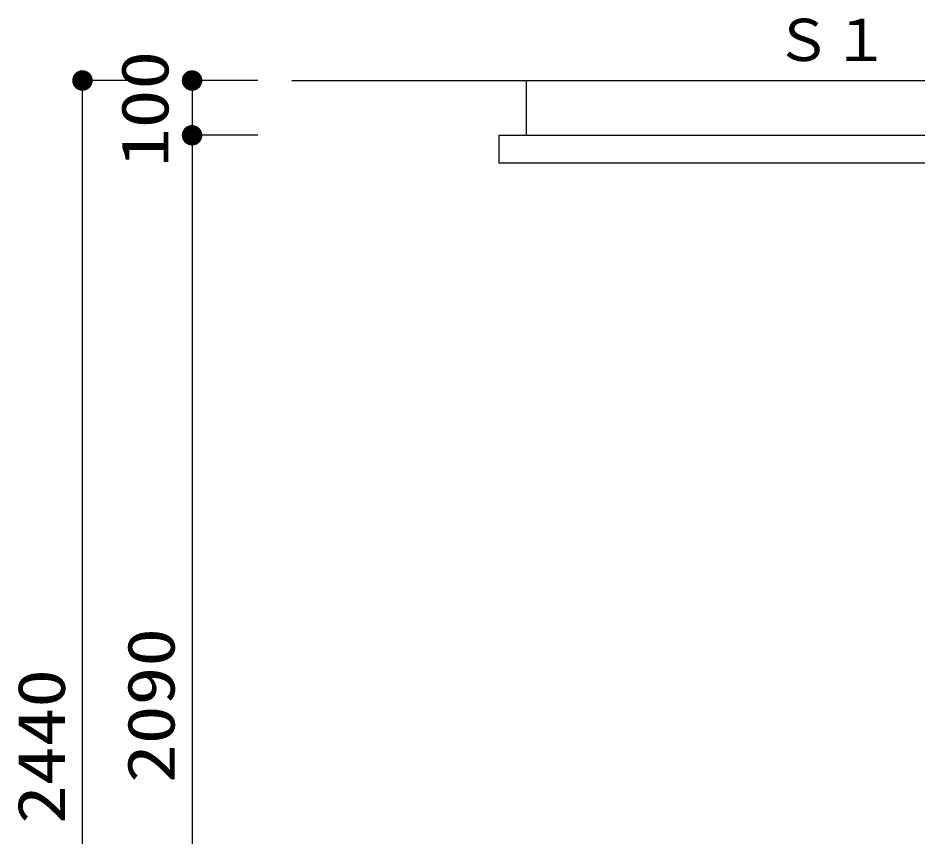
# Model space of a CAD drawing. Units: millimetres, scale not verified. Extents: x -22013 to 8910, y -6308 to 6308.
# Drawn here: x -753 to 887, y 684 to 2177 of the extents above; entities that cross this region are included whole.
import ezdxf
from ezdxf.enums import TextEntityAlignment as Align

# ---------------------------------------------------------------- set-up
doc = ezdxf.new("R2010")
doc.units = ezdxf.units.MM
doc.header["$LTSCALE"] = 30
doc.layers.add('0-6_機器', color=3, linetype='Continuous', lineweight=25)
doc.layers.add('1-6_00クル-フ-6寸法', color=132, linetype='Continuous', lineweight=25)
doc.styles.add('ＭＳ ゴシック', font='')
doc.styles.get('ＭＳ ゴシック').set_extended_font_data('MS Gothic')

msp = doc.modelspace()

# ---------------------------------------------------------------- linework, layer by layer
at = {"layer": '0-6_機器', "color": 2}
for p, q in [((-253.21, 2063.16), (2184.77, 2063.16)), ((174.18, 2063.16), (174.18, 1963.16)), ((124.18, 1963.16), (124.18, 1913.16)), ((124.18, 1963.16), (1724.18, 1963.16)), ((124.18, 1913.16), (1724.18, 1913.16))]:
    msp.add_line(p, q, dxfattribs=at)
at = {"layer": '1-6_00クル-フ-6寸法', "color": 4}
for p, q in [((-515.12, 2063.16), (-635.12, 2063.16)), ((-635.12, -376.45), (-635.12, 2063.16)), ((-315.12, 2063.16), (-435.12, 2063.16)), ((-435.12, 2063.16), (-435.12, 1963.16)), ((-315.12, 1963.16), (-435.12, 1963.16)), ((-315.12, 1963.16), (-435.12, 1963.16)), ((-435.12, 1963.16), (-435.12, -126.84))]:
    msp.add_line(p, q, dxfattribs=at)
at = {"layer": '1-6_00クル-フ-6寸法'}
for points in [[(-635.12, 2063.16), (-653.83, 2064.34), (-653.54, 2066.68)], [(-635.12, 2063.16), (-653.54, 2066.68), (-652.95, 2068.96)], [(-635.12, 2063.16), (-652.95, 2068.96), (-652.08, 2071.15)], [(-635.12, 2063.16), (-652.08, 2071.15), (-650.95, 2073.21)], [(-635.12, 2063.16), (-650.95, 2073.21), (-649.56, 2075.12)], [(-635.12, 2063.16), (-649.56, 2075.12), (-647.95, 2076.83)], [(-635.12, 2063.16), (-647.95, 2076.83), (-646.14, 2078.33)], [(-635.12, 2063.16), (-646.14, 2078.33), (-644.15, 2079.6)], [(-635.12, 2063.16), (-644.15, 2079.6), (-642.02, 2080.6)], [(-635.12, 2063.16), (-642.02, 2080.6), (-639.78, 2081.33)], [(-635.12, 2063.16), (-639.78, 2081.33), (-637.47, 2081.77)], [(-635.12, 2063.16), (-637.47, 2081.77), (-635.12, 2081.91)], [(-635.12, 2063.16), (-635.12, 2081.91), (-632.77, 2081.77)], [(-635.12, 2063.16), (-632.77, 2081.77), (-630.45, 2081.33)], [(-635.12, 2063.16), (-630.45, 2081.33), (-628.22, 2080.6)], [(-635.12, 2063.16), (-628.22, 2080.6), (-626.08, 2079.6)], [(-635.12, 2063.16), (-626.08, 2079.6), (-624.1, 2078.33)], [(-635.12, 2063.16), (-624.1, 2078.33), (-622.28, 2076.83)], [(-635.12, 2063.16), (-622.28, 2076.83), (-620.67, 2075.12)], [(-635.12, 2063.16), (-620.67, 2075.12), (-619.29, 2073.21)], [(-635.12, 2063.16), (-619.29, 2073.21), (-618.15, 2071.15)], [(-635.12, 2063.16), (-618.15, 2071.15), (-617.29, 2068.96)], [(-635.12, 2063.16), (-617.29, 2068.96), (-616.7, 2066.68)], [(-635.12, 2063.16), (-616.7, 2066.68), (-616.4, 2064.34)], [(-435.12, 2063.16), (-453.83, 2064.34), (-453.54, 2066.68)], [(-435.12, 2063.16), (-453.54, 2066.68), (-452.95, 2068.96)], [(-435.12, 2063.16), (-452.95, 2068.96), (-452.08, 2071.15)], [(-435.12, 2063.16), (-452.08, 2071.15), (-450.95, 2073.21)], [(-435.12, 2063.16), (-450.95, 2073.21), (-449.56, 2075.12)], [(-435.12, 2063.16), (-449.56, 2075.12), (-447.95, 2076.83)], [(-435.12, 2063.16), (-447.95, 2076.83), (-446.14, 2078.33)], [(-435.12, 2063.16), (-446.14, 2078.33), (-444.15, 2079.6)], [(-435.12, 2063.16), (-444.15, 2079.6), (-442.02, 2080.6)], [(-435.12, 2063.16), (-442.02, 2080.6), (-439.78, 2081.33)], [(-435.12, 2063.16), (-439.78, 2081.33), (-437.47, 2081.77)], [(-435.12, 2063.16), (-437.47, 2081.77), (-435.12, 2081.91)], [(-435.12, 2063.16), (-435.12, 2081.91), (-432.77, 2081.77)], [(-435.12, 2063.16), (-432.77, 2081.77), (-430.45, 2081.33)], [(-435.12, 2063.16), (-430.45, 2081.33), (-428.22, 2080.6)], [(-435.12, 2063.16), (-428.22, 2080.6), (-426.08, 2079.6)], [(-435.12, 2063.16), (-426.08, 2079.6), (-424.1, 2078.33)], [(-435.12, 2063.16), (-424.1, 2078.33), (-422.28, 2076.83)], [(-435.12, 2063.16), (-422.28, 2076.83), (-420.67, 2075.12)], [(-435.12, 2063.16), (-420.67, 2075.12), (-419.29, 2073.21)], [(-435.12, 2063.16), (-419.29, 2073.21), (-418.15, 2071.15)], [(-435.12, 2063.16), (-418.15, 2071.15), (-417.29, 2068.96)], [(-435.12, 2063.16), (-417.29, 2068.96), (-416.7, 2066.68)], [(-435.12, 2063.16), (-416.7, 2066.68), (-416.4, 2064.34)], [(-635.12, 2063.16), (-653.83, 2061.99), (-653.83, 2064.34)], [(-635.12, 2063.16), (-653.54, 2059.65), (-653.83, 2061.99)], [(-635.12, 2063.16), (-652.95, 2057.37), (-653.54, 2059.65)], [(-635.12, 2063.16), (-652.08, 2055.18), (-652.95, 2057.37)], [(-635.12, 2063.16), (-650.95, 2053.12), (-652.08, 2055.18)], [(-635.12, 2063.16), (-649.56, 2051.21), (-650.95, 2053.12)], [(-635.12, 2063.16), (-647.95, 2049.5), (-649.56, 2051.21)], [(-635.12, 2063.16), (-646.14, 2048), (-647.95, 2049.5)], [(-635.12, 2063.16), (-644.15, 2046.73), (-646.14, 2048)], [(-635.12, 2063.16), (-642.02, 2045.73), (-644.15, 2046.73)], [(-635.12, 2063.16), (-639.78, 2045), (-642.02, 2045.73)], [(-635.12, 2063.16), (-637.47, 2044.56), (-639.78, 2045)], [(-635.12, 2063.16), (-635.12, 2044.41), (-637.47, 2044.56)], [(-635.12, 2063.16), (-616.4, 2064.34), (-616.4, 2061.99)], [(-635.12, 2063.16), (-632.77, 2044.56), (-635.12, 2044.41)], [(-635.12, 2063.16), (-630.45, 2045), (-632.77, 2044.56)], [(-635.12, 2063.16), (-628.22, 2045.73), (-630.45, 2045)], [(-635.12, 2063.16), (-626.08, 2046.73), (-628.22, 2045.73)], [(-635.12, 2063.16), (-624.1, 2048), (-626.08, 2046.73)], [(-635.12, 2063.16), (-622.28, 2049.5), (-624.1, 2048)], [(-635.12, 2063.16), (-620.67, 2051.21), (-622.28, 2049.5)], [(-635.12, 2063.16), (-619.29, 2053.12), (-620.67, 2051.21)], [(-635.12, 2063.16), (-618.15, 2055.18), (-619.29, 2053.12)], [(-635.12, 2063.16), (-617.29, 2057.37), (-618.15, 2055.18)], [(-635.12, 2063.16), (-616.7, 2059.65), (-617.29, 2057.37)], [(-635.12, 2063.16), (-616.4, 2061.99), (-616.7, 2059.65)], [(-435.12, 2063.16), (-453.83, 2061.99), (-453.83, 2064.34)], [(-435.12, 2063.16), (-453.54, 2059.65), (-453.83, 2061.99)], [(-435.12, 2063.16), (-452.95, 2057.37), (-453.54, 2059.65)], [(-435.12, 2063.16), (-452.08, 2055.18), (-452.95, 2057.37)], [(-435.12, 2063.16), (-450.95, 2053.12), (-452.08, 2055.18)], [(-435.12, 2063.16), (-449.56, 2051.21), (-450.95, 2053.12)], [(-435.12, 2063.16), (-447.95, 2049.5), (-449.56, 2051.21)], [(-435.12, 2063.16), (-446.14, 2048), (-447.95, 2049.5)], [(-435.12, 2063.16), (-444.15, 2046.73), (-446.14, 2048)], [(-435.12, 2063.16), (-442.02, 2045.73), (-444.15, 2046.73)], [(-435.12, 2063.16), (-439.78, 2045), (-442.02, 2045.73)], [(-435.12, 2063.16), (-437.47, 2044.56), (-439.78, 2045)], [(-435.12, 2063.16), (-435.12, 2044.41), (-437.47, 2044.56)], [(-435.12, 2063.16), (-416.4, 2064.34), (-416.4, 2061.99)], [(-435.12, 2063.16), (-432.77, 2044.56), (-435.12, 2044.41)], [(-435.12, 2063.16), (-430.45, 2045), (-432.77, 2044.56)], [(-435.12, 2063.16), (-428.22, 2045.73), (-430.45, 2045)], [(-435.12, 2063.16), (-426.08, 2046.73), (-428.22, 2045.73)], [(-435.12, 2063.16), (-424.1, 2048), (-426.08, 2046.73)], [(-435.12, 2063.16), (-422.28, 2049.5), (-424.1, 2048)], [(-435.12, 2063.16), (-420.67, 2051.21), (-422.28, 2049.5)], [(-435.12, 2063.16), (-419.29, 2053.12), (-420.67, 2051.21)], [(-435.12, 2063.16), (-418.15, 2055.18), (-419.29, 2053.12)], [(-435.12, 2063.16), (-417.29, 2057.37), (-418.15, 2055.18)], [(-435.12, 2063.16), (-416.7, 2059.65), (-417.29, 2057.37)], [(-435.12, 2063.16), (-416.4, 2061.99), (-416.7, 2059.65)], [(-435.12, 1963.16), (-453.54, 1966.68), (-452.95, 1968.96)], [(-435.12, 1963.16), (-453.54, 1966.68), (-452.95, 1968.96)], [(-435.12, 1963.16), (-452.95, 1968.96), (-452.08, 1971.15)], [(-435.12, 1963.16), (-452.95, 1968.96), (-452.08, 1971.15)], [(-435.12, 1963.16), (-452.08, 1971.15), (-450.95, 1973.21)], [(-435.12, 1963.16), (-452.08, 1971.15), (-450.95, 1973.21)], [(-435.12, 1963.16), (-450.95, 1973.21), (-449.56, 1975.12)], [(-435.12, 1963.16), (-450.95, 1973.21), (-449.56, 1975.12)], [(-435.12, 1963.16), (-449.56, 1975.12), (-447.95, 1976.83)], [(-435.12, 1963.16), (-449.56, 1975.12), (-447.95, 1976.83)], [(-435.12, 1963.16), (-447.95, 1976.83), (-446.14, 1978.33)], [(-435.12, 1963.16), (-447.95, 1976.83), (-446.14, 1978.33)], [(-435.12, 1963.16), (-446.14, 1978.33), (-444.15, 1979.59)], [(-435.12, 1963.16), (-446.14, 1978.33), (-444.15, 1979.59)], [(-435.12, 1963.16), (-444.15, 1979.59), (-442.02, 1980.6)], [(-435.12, 1963.16), (-444.15, 1979.59), (-442.02, 1980.6)], [(-435.12, 1963.16), (-442.02, 1980.6), (-439.78, 1981.32)], [(-435.12, 1963.16), (-442.02, 1980.6), (-439.78, 1981.32)], [(-435.12, 1963.16), (-439.78, 1981.32), (-437.47, 1981.77)], [(-435.12, 1963.16), (-439.78, 1981.32), (-437.47, 1981.77)], [(-435.12, 1963.16), (-437.47, 1981.77), (-435.12, 1981.91)], [(-435.12, 1963.16), (-437.47, 1981.77), (-435.12, 1981.91)], [(-435.12, 1963.16), (-435.12, 1981.91), (-432.77, 1981.77)], [(-435.12, 1963.16), (-435.12, 1981.91), (-432.77, 1981.77)], [(-435.12, 1963.16), (-432.77, 1981.77), (-430.45, 1981.32)], [(-435.12, 1963.16), (-432.77, 1981.77), (-430.45, 1981.32)], [(-435.12, 1963.16), (-430.45, 1981.32), (-428.22, 1980.6)], [(-435.12, 1963.16), (-430.45, 1981.32), (-428.22, 1980.6)], [(-435.12, 1963.16), (-428.22, 1980.6), (-426.08, 1979.59)], [(-435.12, 1963.16), (-428.22, 1980.6), (-426.08, 1979.59)], [(-435.12, 1963.16), (-426.08, 1979.59), (-424.1, 1978.33)], [(-435.12, 1963.16), (-426.08, 1979.59), (-424.1, 1978.33)], [(-435.12, 1963.16), (-424.1, 1978.33), (-422.28, 1976.83)], [(-435.12, 1963.16), (-424.1, 1978.33), (-422.28, 1976.83)], [(-435.12, 1963.16), (-422.28, 1976.83), (-420.67, 1975.12)], [(-435.12, 1963.16), (-422.28, 1976.83), (-420.67, 1975.12)], [(-435.12, 1963.16), (-420.67, 1975.12), (-419.29, 1973.21)], [(-435.12, 1963.16), (-420.67, 1975.12), (-419.29, 1973.21)], [(-435.12, 1963.16), (-419.29, 1973.21), (-418.15, 1971.15)], [(-435.12, 1963.16), (-419.29, 1973.21), (-418.15, 1971.15)], [(-435.12, 1963.16), (-418.15, 1971.15), (-417.29, 1968.96)], [(-435.12, 1963.16), (-418.15, 1971.15), (-417.29, 1968.96)], [(-435.12, 1963.16), (-417.29, 1968.96), (-416.7, 1966.68)], [(-435.12, 1963.16), (-417.29, 1968.96), (-416.7, 1966.68)], [(-435.12, 1963.16), (-453.83, 1964.34), (-453.54, 1966.68)], [(-435.12, 1963.16), (-453.83, 1964.34), (-453.54, 1966.68)], [(-435.12, 1963.16), (-453.83, 1961.99), (-453.83, 1964.34)], [(-435.12, 1963.16), (-453.83, 1961.99), (-453.83, 1964.34)], [(-435.12, 1963.16), (-453.54, 1959.65), (-453.83, 1961.99)], [(-435.12, 1963.16), (-453.54, 1959.65), (-453.83, 1961.99)], [(-435.12, 1963.16), (-452.95, 1957.37), (-453.54, 1959.65)], [(-435.12, 1963.16), (-452.95, 1957.37), (-453.54, 1959.65)], [(-435.12, 1963.16), (-452.08, 1955.18), (-452.95, 1957.37)], [(-435.12, 1963.16), (-452.08, 1955.18), (-452.95, 1957.37)], [(-435.12, 1963.16), (-450.95, 1953.12), (-452.08, 1955.18)], [(-435.12, 1963.16), (-450.95, 1953.12), (-452.08, 1955.18)], [(-435.12, 1963.16), (-449.56, 1951.21), (-450.95, 1953.12)], [(-435.12, 1963.16), (-449.56, 1951.21), (-450.95, 1953.12)], [(-435.12, 1963.16), (-447.95, 1949.5), (-449.56, 1951.21)], [(-435.12, 1963.16), (-447.95, 1949.5), (-449.56, 1951.21)], [(-435.12, 1963.16), (-446.14, 1947.99), (-447.95, 1949.5)], [(-435.12, 1963.16), (-446.14, 1947.99), (-447.95, 1949.5)], [(-435.12, 1963.16), (-444.15, 1946.73), (-446.14, 1947.99)], [(-435.12, 1963.16), (-444.15, 1946.73), (-446.14, 1947.99)], [(-435.12, 1963.16), (-442.02, 1945.73), (-444.15, 1946.73)], [(-435.12, 1963.16), (-442.02, 1945.73), (-444.15, 1946.73)], [(-435.12, 1963.16), (-439.78, 1945), (-442.02, 1945.73)], [(-435.12, 1963.16), (-439.78, 1945), (-442.02, 1945.73)], [(-435.12, 1963.16), (-437.47, 1944.56), (-439.78, 1945)], [(-435.12, 1963.16), (-437.47, 1944.56), (-439.78, 1945)], [(-435.12, 1963.16), (-435.12, 1944.41), (-437.47, 1944.56)], [(-435.12, 1963.16), (-435.12, 1944.41), (-437.47, 1944.56)], [(-435.12, 1963.16), (-416.7, 1966.68), (-416.4, 1964.34)], [(-435.12, 1963.16), (-416.7, 1966.68), (-416.4, 1964.34)], [(-435.12, 1963.16), (-416.4, 1964.34), (-416.4, 1961.99)], [(-435.12, 1963.16), (-416.4, 1964.34), (-416.4, 1961.99)], [(-435.12, 1963.16), (-432.77, 1944.56), (-435.12, 1944.41)], [(-435.12, 1963.16), (-430.45, 1945), (-432.77, 1944.56)], [(-435.12, 1963.16), (-428.22, 1945.73), (-430.45, 1945)], [(-435.12, 1963.16), (-426.08, 1946.73), (-428.22, 1945.73)], [(-435.12, 1963.16), (-424.1, 1947.99), (-426.08, 1946.73)], [(-435.12, 1963.16), (-422.28, 1949.5), (-424.1, 1947.99)], [(-435.12, 1963.16), (-420.67, 1951.21), (-422.28, 1949.5)], [(-435.12, 1963.16), (-419.29, 1953.12), (-420.67, 1951.21)], [(-435.12, 1963.16), (-418.15, 1955.18), (-419.29, 1953.12)], [(-435.12, 1963.16), (-417.29, 1957.37), (-418.15, 1955.18)], [(-435.12, 1963.16), (-416.7, 1959.65), (-417.29, 1957.37)], [(-435.12, 1963.16), (-416.4, 1961.99), (-416.7, 1959.65)], [(-435.12, 1963.16), (-432.77, 1944.56), (-435.12, 1944.41)], [(-435.12, 1963.16), (-430.45, 1945), (-432.77, 1944.56)], [(-435.12, 1963.16), (-428.22, 1945.73), (-430.45, 1945)], [(-435.12, 1963.16), (-426.08, 1946.73), (-428.22, 1945.73)], [(-435.12, 1963.16), (-424.1, 1947.99), (-426.08, 1946.73)], [(-435.12, 1963.16), (-422.28, 1949.5), (-424.1, 1947.99)], [(-435.12, 1963.16), (-420.67, 1951.21), (-422.28, 1949.5)], [(-435.12, 1963.16), (-419.29, 1953.12), (-420.67, 1951.21)], [(-435.12, 1963.16), (-418.15, 1955.18), (-419.29, 1953.12)], [(-435.12, 1963.16), (-417.29, 1957.37), (-418.15, 1955.18)], [(-435.12, 1963.16), (-416.7, 1959.65), (-417.29, 1957.37)], [(-435.12, 1963.16), (-416.4, 1961.99), (-416.7, 1959.65)]]:
    msp.add_solid(points, dxfattribs=at)

# ---------------------------------------------------------------- texts
at = {"layer": '0-6_機器', "color": 4, "style": 'ＭＳ ゴシック'}
msp.add_text('Ｓ１', height=76.98, dxfattribs=at).set_placement((627.11, 2075.77), align=Align.BOTTOM_LEFT)
at = {"layer": '1-6_00クル-フ-6寸法', "color": 3, "style": 'ＭＳ ゴシック', "width": 1.2}
for s, p in [('100', (-452.21, 1905.16)), ('2090', (-440.96, 781.02)), ('2440', (-640.96, 706.21))]:
    msp.add_text(s, height=86.66, rotation=90, dxfattribs=at).set_placement(p, align=Align.BOTTOM_LEFT)

doc.saveas('drawing.dxf')
